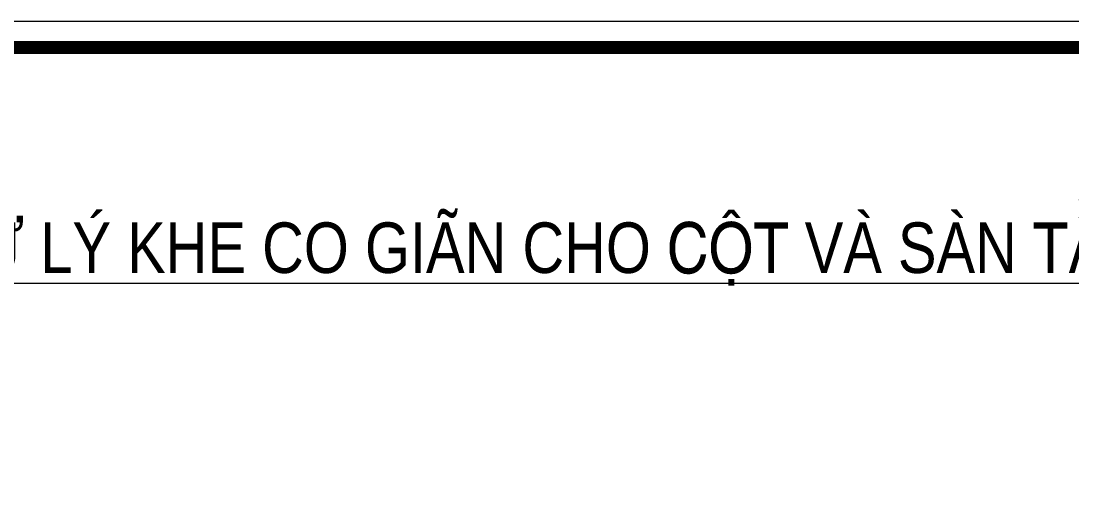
# Model space of a CAD drawing. Header units: millimetres. Extents: x -88960 to 836140, y 175458 to 320791.
# Drawn here: x 189106 to 197079, y 229789 to 233358 of the extents above; entities that cross this region are included whole.
import ezdxf
from ezdxf.enums import TextEntityAlignment as Align

# ---------------------------------------------------------------- set-up
doc = ezdxf.new("R2010")
doc.units = ezdxf.units.MM
doc.header["$LTSCALE"] = 1000
doc.layers.get('0').update_dxf_attribs({"linetype": 'CONTINUOUS'})
doc.layers.add('Ap0314_Kh', color=253, linetype='CONTINUOUS', lineweight=15)
doc.layers.add('TEXT', color=1, linetype='CONTINUOUS', lineweight=15)
doc.styles.add('TTP-HelCon', font='VHELVCN_0.TTF')

# ---------------------------------------------------------------- blocks, each defined once
blk = doc.blocks.new('CHG_XX_Khung ten')
blk.add_lwpolyline([(15, 579), (826, 579), (826, 15), (15, 15)], close=True)
at = {"color": 4, "linetype": 'Continuous', "const_width": 1}
blk.add_lwpolyline([(17, 577), (824, 577), (824, 17), (17, 17)], close=True, dxfattribs=at)

msp = doc.modelspace()

# ---------------------------------------------------------------- texts
at = {"layer": 'TEXT', "color": 2, "style": 'TTP-HelCon'}
msp.add_text('%%U33. CHI TIEÁT XÖÛ LYÙ KHE CO GIAÕN CHO COÄT VAØ SAØN TAÀNG HAÀM', height=383.045, dxfattribs=at).set_placement((185812.43695, 231640.16903), align=Align.MIDDLE_LEFT)

# ---------------------------------------------------------------- next in the draw order: block references
at = {"layer": 'Ap0314_Kh', "xscale": 100, "yscale": 100, "zscale": 100}
msp.add_blockref('CHG_XX_Khung ten', (163340.32163, 175457.91904), dxfattribs=at)

doc.saveas('drawing.dxf')
